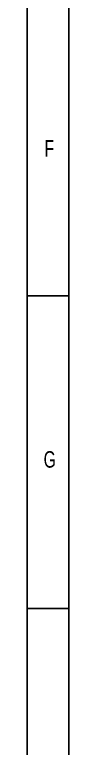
# Model space of a CAD drawing. Extents: x 10 to 2090, y 10 to 1486.
# Drawn here: x 2070.3 to 2090.3, y 382.4 to 735.4 of the extents above; entities that cross this region are included whole.
import ezdxf
from ezdxf.enums import TextEntityAlignment as Align

# ---------------------------------------------------------------- set-up
doc = ezdxf.new("R2010")
doc.units = 0
doc.header["$LTSCALE"] = 5
doc.layers.add('COMPONENTS', color=7, linetype='CONTINUOUS')

msp = doc.modelspace()

# ---------------------------------------------------------------- linework, layer by layer
at = {"layer": 'COMPONENTS', "color": 7}
for p, q in [((2090.288, 1474.963), (2090.288, 10.104)), ((2070.288, 1454.963), (2070.288, 30.104))]:
    msp.add_line(p, q, dxfattribs=at)
at = {"layer": 'COMPONENTS', "color": 7, "linetype": 'CONTINUOUS'}
for p, q in [((2090.288, 600.092), (2070.288, 600.092)), ((2090.288, 449.734), (2070.288, 449.734))]:
    msp.add_line(p, q, dxfattribs=at)

# ---------------------------------------------------------------- texts
at = {"layer": 'COMPONENTS', "color": 7, "width": 0.7}
for s, p in [('F', (2078.604, 664.777)), ('G', (2078.205, 515.09))]:
    msp.add_text(s, height=7.938, dxfattribs=at).set_placement(p, align=Align.BOTTOM_LEFT)

doc.saveas('drawing.dxf')
